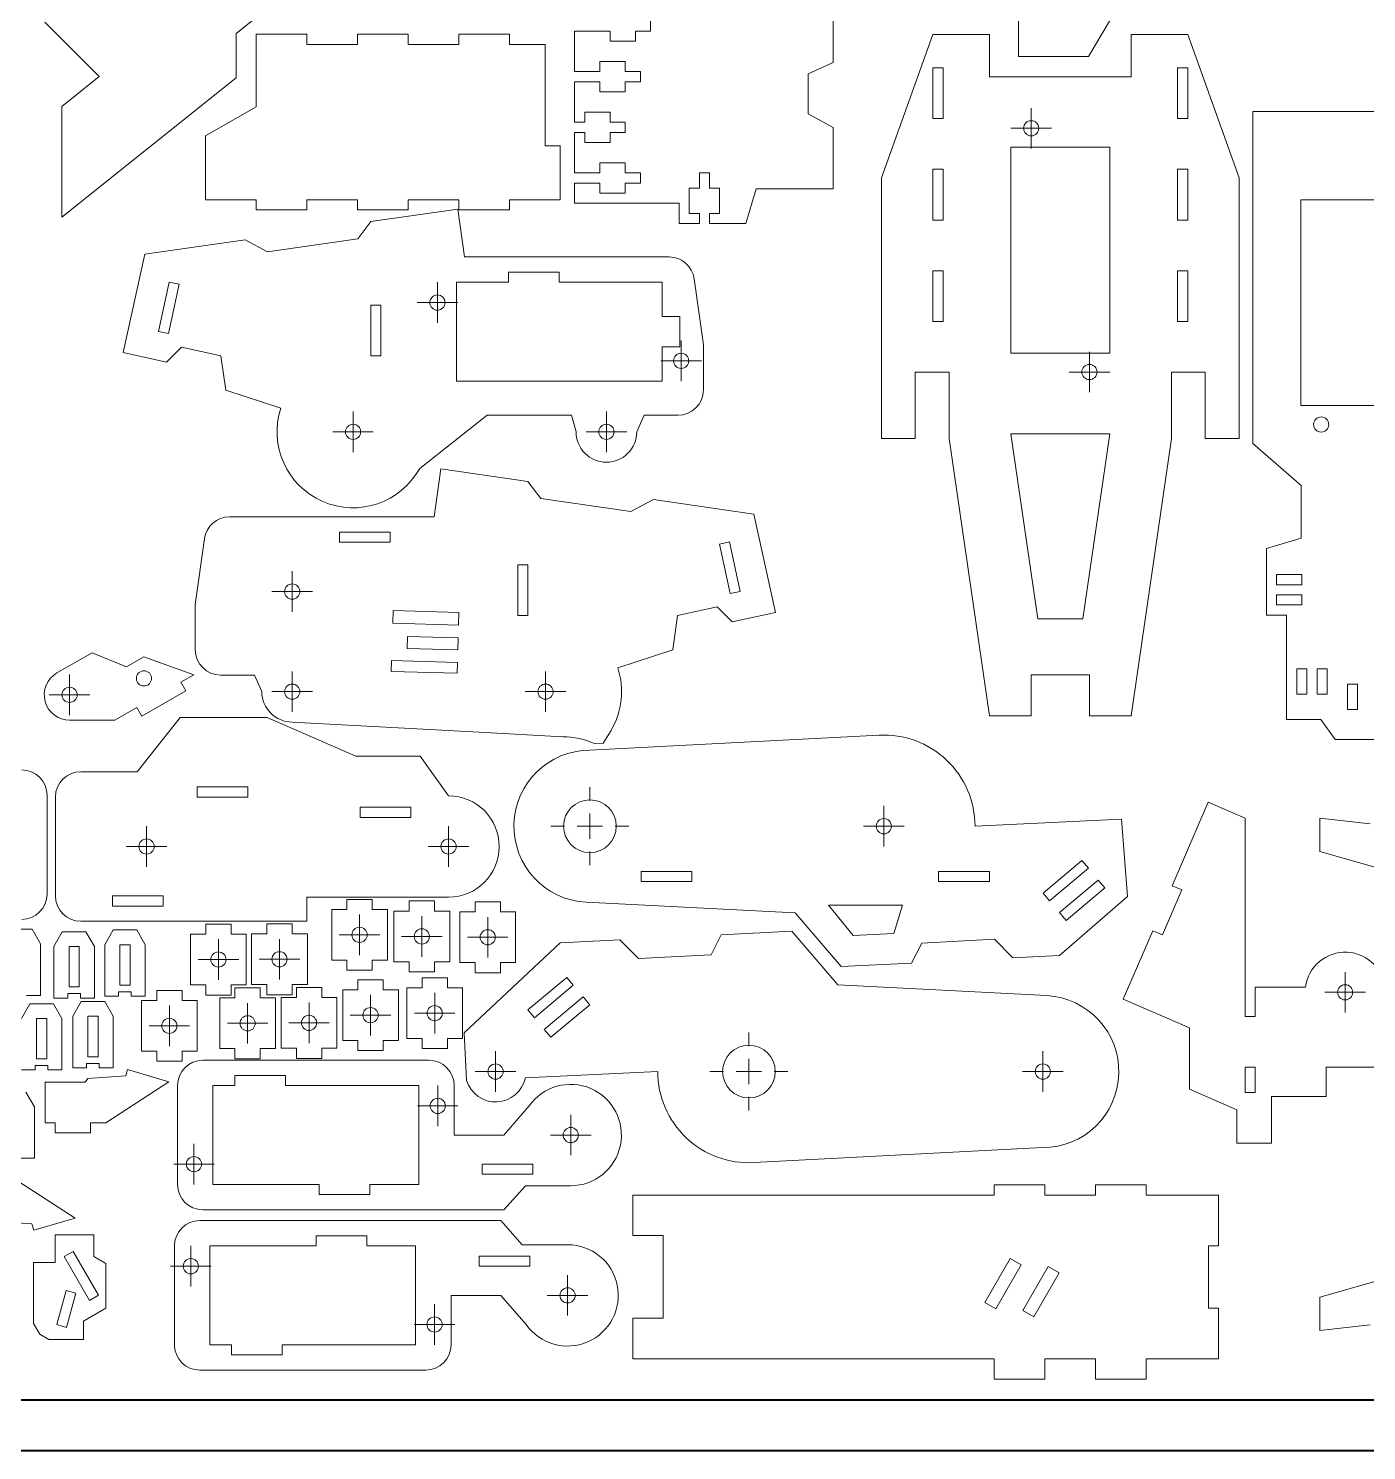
# Model space of a CAD drawing. Header units: millimetres. Extents: x 0 to 1189, y 0 to 841.
# Drawn here: x 505.9 to 770, y 0.2 to 280.9 of the extents above; entities that cross this region are included whole.
import ezdxf

# ---------------------------------------------------------------- set-up
doc = ezdxf.new("R2010")
doc.units = ezdxf.units.MM

# ---------------------------------------------------------------- blocks, each defined once
blk = doc.blocks.new('SW_CENTERMARKSYMBOL_19')
at = {"color": 0, "linetype": 'Continuous', "lineweight": 0}
for p, q in [((0, 2.5), (0, 4)), ((-2.5, 0), (-4, 0)), ((0, 0), (-2.5, 0)), ((0, 0), (0, 2.5)), ((0, 0), (0, -2.5)), ((0, 0), (2.5, 0)), ((2.5, 0), (4, 0)), ((0, -2.5), (0, -4))]:
    blk.add_line(p, q, dxfattribs=at)
blk = doc.blocks.new('SW_CENTERMARKSYMBOL_27')
at = {"color": 0, "linetype": 'Continuous', "lineweight": 0}
for p, q in [((0, 2.5), (0, 4)), ((-2.5, 0), (-4, 0)), ((0, 0), (-2.5, 0)), ((0, 0), (0, 2.5)), ((0, 0), (0, -2.5)), ((0, 0), (2.5, 0)), ((2.5, 0), (4, 0)), ((0, -2.5), (0, -4))]:
    blk.add_line(p, q, dxfattribs=at)
blk = doc.blocks.new('SW_CENTERMARKSYMBOL_28')
at = {"color": 0, "linetype": 'Continuous', "lineweight": 0}
for p, q in [((0, 5), (0, 7.7)), ((-5, 0), (-7.7, 0)), ((0, 0), (-2.5, 0)), ((0, 0), (0, 2.5)), ((0, 0), (0, -2.5)), ((0, 0), (2.5, 0)), ((5, 0), (7.7, 0)), ((0, -5), (0, -7.7))]:
    blk.add_line(p, q, dxfattribs=at)
blk = doc.blocks.new('SW_CENTERMARKSYMBOL_29')
at = {"color": 0, "linetype": 'Continuous', "lineweight": 0}
for p, q in [((0, 2.5), (0, 4)), ((-2.5, 0), (-4, 0)), ((0, 0), (-2.5, 0)), ((0, 0), (0, 2.5)), ((0, 0), (0, -2.5)), ((0, 0), (2.5, 0)), ((2.5, 0), (4, 0)), ((0, -2.5), (0, -4))]:
    blk.add_line(p, q, dxfattribs=at)
blk = doc.blocks.new('SW_CENTERMARKSYMBOL_32')
at = {"color": 0, "linetype": 'Continuous', "lineweight": 0}
for p, q in [((0, 5), (0, 7.7)), ((-5, 0), (-7.7, 0)), ((0, 0), (-2.5, 0)), ((0, 0), (0, 2.5)), ((0, 0), (0, -2.5)), ((0, 0), (2.5, 0)), ((5, 0), (7.7, 0)), ((0, -5), (0, -7.7))]:
    blk.add_line(p, q, dxfattribs=at)
blk = doc.blocks.new('SW_CENTERMARKSYMBOL_33')
at = {"color": 0, "linetype": 'Continuous', "lineweight": 0}
for p, q in [((0, 2.5), (0, 4)), ((-2.5, 0), (-4, 0)), ((0, 0), (-2.5, 0)), ((0, 0), (0, 2.5)), ((0, 0), (0, -2.5)), ((0, 0), (2.5, 0)), ((2.5, 0), (4, 0)), ((0, -2.5), (0, -4))]:
    blk.add_line(p, q, dxfattribs=at)
blk = doc.blocks.new('SW_CENTERMARKSYMBOL_37')
at = {"color": 0, "linetype": 'Continuous', "lineweight": 0}
for p, q in [((0, 2.5), (0, 4)), ((-2.5, 0), (-4, 0)), ((0, 0), (-2.5, 0)), ((0, 0), (0, 2.5)), ((0, 0), (0, -2.5)), ((0, 0), (2.5, 0)), ((2.5, 0), (4, 0)), ((0, -2.5), (0, -4))]:
    blk.add_line(p, q, dxfattribs=at)
blk = doc.blocks.new('SW_CENTERMARKSYMBOL_38')
at = {"color": 0, "linetype": 'Continuous', "lineweight": 0}
for p, q in [((0, 2.5), (0, 4)), ((-2.5, 0), (-4, 0)), ((0, 0), (-2.5, 0)), ((0, 0), (0, 2.5)), ((0, 0), (0, -2.5)), ((0, 0), (2.5, 0)), ((2.5, 0), (4, 0)), ((0, -2.5), (0, -4))]:
    blk.add_line(p, q, dxfattribs=at)
blk = doc.blocks.new('SW_CENTERMARKSYMBOL_39')
at = {"color": 0, "linetype": 'Continuous', "lineweight": 0}
for p, q in [((0, 2.5), (0, 4)), ((-2.5, 0), (-4, 0)), ((0, 0), (-2.5, 0)), ((0, 0), (0, 2.5)), ((0, 0), (0, -2.5)), ((0, 0), (2.5, 0)), ((2.5, 0), (4, 0)), ((0, -2.5), (0, -4))]:
    blk.add_line(p, q, dxfattribs=at)
blk = doc.blocks.new('SW_CENTERMARKSYMBOL_43')
at = {"color": 0, "linetype": 'Continuous', "lineweight": 0}
for p, q in [((0, 2.5), (0, 4)), ((-2.5, 0), (-4, 0)), ((0, 0), (-2.5, 0)), ((0, 0), (0, 2.5)), ((0, 0), (0, -2.5)), ((0, 0), (2.5, 0)), ((2.5, 0), (4, 0)), ((0, -2.5), (0, -4))]:
    blk.add_line(p, q, dxfattribs=at)
blk = doc.blocks.new('SW_CENTERMARKSYMBOL_44')
at = {"color": 0, "linetype": 'Continuous', "lineweight": 0}
for p, q in [((0, 2.5), (0, 4)), ((-2.5, 0), (-4, 0)), ((0, 0), (-2.5, 0)), ((0, 0), (0, 2.5)), ((0, 0), (0, -2.5)), ((0, 0), (2.5, 0)), ((2.5, 0), (4, 0)), ((0, -2.5), (0, -4))]:
    blk.add_line(p, q, dxfattribs=at)
blk = doc.blocks.new('SW_CENTERMARKSYMBOL_45')
at = {"color": 0, "linetype": 'Continuous', "lineweight": 0}
for p, q in [((0, 2.5), (0, 4)), ((-2.5, 0), (-4, 0)), ((0, 0), (-2.5, 0)), ((0, 0), (0, 2.5)), ((0, 0), (0, -2.5)), ((0, 0), (2.5, 0)), ((2.5, 0), (4, 0)), ((0, -2.5), (0, -4))]:
    blk.add_line(p, q, dxfattribs=at)
blk = doc.blocks.new('SW_CENTERMARKSYMBOL_48')
at = {"color": 0, "linetype": 'Continuous', "lineweight": 0}
for p, q in [((0, 2.5), (0, 4)), ((-2.5, 0), (-4, 0)), ((0, 0), (-2.5, 0)), ((0, 0), (0, 2.5)), ((0, 0), (0, -2.5)), ((0, 0), (2.5, 0)), ((2.5, 0), (4, 0)), ((0, -2.5), (0, -4))]:
    blk.add_line(p, q, dxfattribs=at)
blk = doc.blocks.new('SW_CENTERMARKSYMBOL_49')
at = {"color": 0, "linetype": 'Continuous', "lineweight": 0}
for p, q in [((0, 2.5), (0, 4)), ((-2.5, 0), (-4, 0)), ((0, 0), (-2.5, 0)), ((0, 0), (0, 2.5)), ((0, 0), (0, -2.5)), ((0, 0), (2.5, 0)), ((2.5, 0), (4, 0)), ((0, -2.5), (0, -4))]:
    blk.add_line(p, q, dxfattribs=at)
blk = doc.blocks.new('SW_CENTERMARKSYMBOL_54')
at = {"color": 0, "linetype": 'Continuous', "lineweight": 0}
for p, q in [((0, 2.5), (0, 4)), ((-2.5, 0), (-4, 0)), ((0, 0), (-2.5, 0)), ((0, 0), (0, 2.5)), ((0, 0), (0, -2.5)), ((0, 0), (2.5, 0)), ((2.5, 0), (4, 0)), ((0, -2.5), (0, -4))]:
    blk.add_line(p, q, dxfattribs=at)
blk = doc.blocks.new('SW_CENTERMARKSYMBOL_55')
at = {"color": 0, "linetype": 'Continuous', "lineweight": 0}
for p, q in [((0, 2.5), (0, 4)), ((-2.5, 0), (-4, 0)), ((0, 0), (-2.5, 0)), ((0, 0), (0, 2.5)), ((0, 0), (0, -2.5)), ((0, 0), (2.5, 0)), ((2.5, 0), (4, 0)), ((0, -2.5), (0, -4))]:
    blk.add_line(p, q, dxfattribs=at)
blk = doc.blocks.new('SW_CENTERMARKSYMBOL_56')
at = {"color": 0, "linetype": 'Continuous', "lineweight": 0}
for p, q in [((0, 2.5), (0, 4)), ((-2.5, 0), (-4, 0)), ((0, 0), (-2.5, 0)), ((0, 0), (0, 2.5)), ((0, 0), (0, -2.5)), ((0, 0), (2.5, 0)), ((2.5, 0), (4, 0)), ((0, -2.5), (0, -4))]:
    blk.add_line(p, q, dxfattribs=at)
blk = doc.blocks.new('SW_CENTERMARKSYMBOL_57')
at = {"color": 0, "linetype": 'Continuous', "lineweight": 0}
for p, q in [((0, 2.5), (0, 4)), ((-2.5, 0), (-4, 0)), ((0, 0), (-2.5, 0)), ((0, 0), (0, 2.5)), ((0, 0), (0, -2.5)), ((0, 0), (2.5, 0)), ((2.5, 0), (4, 0)), ((0, -2.5), (0, -4))]:
    blk.add_line(p, q, dxfattribs=at)
blk = doc.blocks.new('SW_CENTERMARKSYMBOL_58')
at = {"color": 0, "linetype": 'Continuous', "lineweight": 0}
for p, q in [((0, 2.5), (0, 4)), ((-2.5, 0), (-4, 0)), ((0, 0), (-2.5, 0)), ((0, 0), (0, 2.5)), ((0, 0), (0, -2.5)), ((0, 0), (2.5, 0)), ((2.5, 0), (4, 0)), ((0, -2.5), (0, -4))]:
    blk.add_line(p, q, dxfattribs=at)
blk = doc.blocks.new('SW_CENTERMARKSYMBOL_59')
at = {"color": 0, "linetype": 'Continuous', "lineweight": 0}
for p, q in [((0, 2.5), (0, 4)), ((-2.5, 0), (-4, 0)), ((0, 0), (-2.5, 0)), ((0, 0), (0, 2.5)), ((0, 0), (0, -2.5)), ((0, 0), (2.5, 0)), ((2.5, 0), (4, 0)), ((0, -2.5), (0, -4))]:
    blk.add_line(p, q, dxfattribs=at)
blk = doc.blocks.new('SW_CENTERMARKSYMBOL_60')
at = {"color": 0, "linetype": 'Continuous', "lineweight": 0}
for p, q in [((0, 2.5), (0, 4)), ((-2.5, 0), (-4, 0)), ((0, 0), (-2.5, 0)), ((0, 0), (0, 2.5)), ((0, 0), (0, -2.5)), ((0, 0), (2.5, 0)), ((2.5, 0), (4, 0)), ((0, -2.5), (0, -4))]:
    blk.add_line(p, q, dxfattribs=at)
blk = doc.blocks.new('SW_CENTERMARKSYMBOL_89')
at = {"color": 0, "linetype": 'Continuous', "lineweight": 0}
for p, q in [((0, 2.5), (0, 4)), ((-2.5, 0), (-4, 0)), ((0, 0), (-2.5, 0)), ((0, 0), (0, 2.5)), ((0, 0), (0, -2.5)), ((0, 0), (2.5, 0)), ((2.5, 0), (4, 0)), ((0, -2.5), (0, -4))]:
    blk.add_line(p, q, dxfattribs=at)
blk = doc.blocks.new('SW_CENTERMARKSYMBOL_90')
at = {"color": 0, "linetype": 'Continuous', "lineweight": 0}
for p, q in [((0, 2.5), (0, 4)), ((-2.5, 0), (-4, 0)), ((0, 0), (-2.5, 0)), ((0, 0), (0, 2.5)), ((0, 0), (0, -2.5)), ((0, 0), (2.5, 0)), ((2.5, 0), (4, 0)), ((0, -2.5), (0, -4))]:
    blk.add_line(p, q, dxfattribs=at)
blk = doc.blocks.new('SW_CENTERMARKSYMBOL_137')
at = {"color": 0, "linetype": 'Continuous', "lineweight": 0}
for p, q in [((0, 2.5), (0, 4)), ((-2.5, 0), (-4, 0)), ((0, 0), (-2.5, 0)), ((0, 0), (0, 2.5)), ((0, 0), (0, -2.5)), ((0, 0), (2.5, 0)), ((2.5, 0), (4, 0)), ((0, -2.5), (0, -4))]:
    blk.add_line(p, q, dxfattribs=at)
blk = doc.blocks.new('SW_CENTERMARKSYMBOL_138')
at = {"color": 0, "linetype": 'Continuous', "lineweight": 0}
for p, q in [((0, 2.5), (0, 4)), ((-2.5, 0), (-4, 0)), ((0, 0), (-2.5, 0)), ((0, 0), (0, 2.5)), ((0, 0), (0, -2.5)), ((0, 0), (2.5, 0)), ((2.5, 0), (4, 0)), ((0, -2.5), (0, -4))]:
    blk.add_line(p, q, dxfattribs=at)
blk = doc.blocks.new('SW_CENTERMARKSYMBOL_139')
at = {"color": 0, "linetype": 'Continuous', "lineweight": 0}
for p, q in [((0, 2.5), (0, 4)), ((-2.5, 0), (-4, 0)), ((0, 0), (-2.5, 0)), ((0, 0), (0, 2.5)), ((0, 0), (0, -2.5)), ((0, 0), (2.5, 0)), ((2.5, 0), (4, 0)), ((0, -2.5), (0, -4))]:
    blk.add_line(p, q, dxfattribs=at)
blk = doc.blocks.new('SW_CENTERMARKSYMBOL_140')
at = {"color": 0, "linetype": 'Continuous', "lineweight": 0}
for p, q in [((0, 2.5), (0, 4)), ((-2.5, 0), (-4, 0)), ((0, 0), (-2.5, 0)), ((0, 0), (0, 2.5)), ((0, 0), (0, -2.5)), ((0, 0), (2.5, 0)), ((2.5, 0), (4, 0)), ((0, -2.5), (0, -4))]:
    blk.add_line(p, q, dxfattribs=at)
blk = doc.blocks.new('SW_CENTERMARKSYMBOL_141')
at = {"color": 0, "linetype": 'Continuous', "lineweight": 0}
for p, q in [((0, 2.5), (0, 4)), ((-2.5, 0), (-4, 0)), ((0, 0), (-2.5, 0)), ((0, 0), (0, 2.5)), ((0, 0), (0, -2.5)), ((0, 0), (2.5, 0)), ((2.5, 0), (4, 0)), ((0, -2.5), (0, -4))]:
    blk.add_line(p, q, dxfattribs=at)
blk = doc.blocks.new('SW_CENTERMARKSYMBOL_142')
at = {"color": 0, "linetype": 'Continuous', "lineweight": 0}
for p, q in [((0, 2.5), (0, 4)), ((-2.5, 0), (-4, 0)), ((0, 0), (-2.5, 0)), ((0, 0), (0, 2.5)), ((0, 0), (0, -2.5)), ((0, 0), (2.5, 0)), ((2.5, 0), (4, 0)), ((0, -2.5), (0, -4))]:
    blk.add_line(p, q, dxfattribs=at)
blk = doc.blocks.new('SW_CENTERMARKSYMBOL_143')
at = {"color": 0, "linetype": 'Continuous', "lineweight": 0}
for p, q in [((0, 2.5), (0, 4)), ((-2.5, 0), (-4, 0)), ((0, 0), (-2.5, 0)), ((0, 0), (0, 2.5)), ((0, 0), (0, -2.5)), ((0, 0), (2.5, 0)), ((2.5, 0), (4, 0)), ((0, -2.5), (0, -4))]:
    blk.add_line(p, q, dxfattribs=at)
blk = doc.blocks.new('SW_CENTERMARKSYMBOL_144')
at = {"color": 0, "linetype": 'Continuous', "lineweight": 0}
for p, q in [((0, 2.5), (0, 4)), ((-2.5, 0), (-4, 0)), ((0, 0), (-2.5, 0)), ((0, 0), (0, 2.5)), ((0, 0), (0, -2.5)), ((0, 0), (2.5, 0)), ((2.5, 0), (4, 0)), ((0, -2.5), (0, -4))]:
    blk.add_line(p, q, dxfattribs=at)
blk = doc.blocks.new('SW_CENTERMARKSYMBOL_145')
at = {"color": 0, "linetype": 'Continuous', "lineweight": 0}
for p, q in [((0, 2.5), (0, 4)), ((-2.5, 0), (-4, 0)), ((0, 0), (-2.5, 0)), ((0, 0), (0, 2.5)), ((0, 0), (0, -2.5)), ((0, 0), (2.5, 0)), ((2.5, 0), (4, 0)), ((0, -2.5), (0, -4))]:
    blk.add_line(p, q, dxfattribs=at)
blk = doc.blocks.new('SW_CENTERMARKSYMBOL_146')
at = {"color": 0, "linetype": 'Continuous', "lineweight": 0}
for p, q in [((0, 2.5), (0, 4)), ((-2.5, 0), (-4, 0)), ((0, 0), (-2.5, 0)), ((0, 0), (0, 2.5)), ((0, 0), (0, -2.5)), ((0, 0), (2.5, 0)), ((2.5, 0), (4, 0)), ((0, -2.5), (0, -4))]:
    blk.add_line(p, q, dxfattribs=at)
blk = doc.blocks.new('SW_CENTERMARKSYMBOL_166')
at = {"color": 0, "linetype": 'Continuous', "lineweight": 0}
for p, q in [((0, 2.5), (0, 4)), ((-2.5, 0), (-4, 0)), ((0, 0), (-2.5, 0)), ((0, 0), (0, 2.5)), ((0, 0), (0, -2.5)), ((0, 0), (2.5, 0)), ((2.5, 0), (4, 0)), ((0, -2.5), (0, -4))]:
    blk.add_line(p, q, dxfattribs=at)

msp = doc.modelspace()

# ---------------------------------------------------------------- linework, layer by layer
at = {"color": 7, "linetype": 'Continuous', "lineweight": 15}
for p, q in [((566.7, 295.68), (546.96, 279.89)), ((701.35, 275.34), (701.35, 292.07)), ((725.02, 292.07), (715.17, 275.34)), ((519.93, 271.38), (509.18, 282.13)), ((628.73, 282.37), (628.73, 280.37)), ((664.78, 274.14), (664.78, 282.3)), ((546.96, 279.89), (546.96, 271.15)), ((550.9, 279.72), (550.9, 265.39)), ((560.9, 279.72), (550.9, 279.72)), ((560.9, 277.72), (560.9, 279.72)), ((570.9, 279.72), (570.9, 277.72)), ((580.9, 279.72), (570.9, 279.72)), ((580.9, 277.72), (580.9, 279.72)), ((590.9, 279.72), (590.9, 277.72)), ((600.9, 279.72), (590.9, 279.72)), ((600.9, 277.72), (600.9, 279.72)), ((613.73, 280.37), (613.73, 272.37)), ((620.73, 280.37), (613.73, 280.37)), ((620.73, 278.37), (620.73, 280.37)), ((625.73, 278.37), (620.73, 278.37)), ((625.73, 280.37), (625.73, 278.37)), ((628.73, 280.37), (625.73, 280.37)), ((684.43, 279.68), (674.29, 251.41)), ((695.58, 279.68), (684.43, 279.68)), ((695.58, 271.32), (695.58, 279.68)), ((723.57, 279.68), (723.57, 271.32)), ((734.72, 279.68), (723.57, 279.68)), ((744.86, 251.41), (734.72, 279.68)), ((570.9, 277.72), (560.9, 277.72)), ((590.9, 277.72), (580.9, 277.72)), ((607.9, 277.72), (600.9, 277.72)), ((607.9, 257.72), (607.9, 277.72)), ((715.17, 275.34), (701.35, 275.34)), ((613.73, 272.37), (618.73, 272.37)), ((618.73, 274.37), (623.73, 274.37)), ((618.73, 272.37), (618.73, 274.37)), ((623.73, 274.37), (623.73, 272.37)), ((623.73, 272.37), (626.73, 272.37)), ((626.73, 272.37), (626.73, 270.37)), ((659.83, 271.92), (664.78, 274.14)), ((684.43, 273.07), (684.43, 263.07)), ((686.43, 273.07), (684.43, 273.07)), ((686.43, 263.07), (686.43, 273.07)), ((734.72, 273.07), (732.72, 273.07)), ((732.72, 273.07), (732.72, 263.07)), ((734.72, 263.07), (734.72, 273.07)), ((512.54, 265.48), (519.93, 271.38)), ((546.96, 271.15), (512.54, 243.61)), ((613.73, 270.37), (613.73, 262.37)), ((618.73, 270.37), (613.73, 270.37)), ((618.73, 268.37), (618.73, 270.37)), ((623.73, 270.37), (623.73, 268.37)), ((626.73, 270.37), (623.73, 270.37)), ((659.83, 263.99), (659.83, 271.92)), ((723.57, 271.32), (695.58, 271.32)), ((623.73, 268.37), (618.73, 268.37)), ((512.54, 243.61), (512.54, 265.48)), ((550.9, 265.39), (540.9, 259.65)), ((615.73, 264.37), (620.73, 264.37)), ((615.73, 262.37), (615.73, 264.37)), ((620.73, 264.37), (620.73, 262.37)), ((664.78, 261.34), (659.83, 263.99)), ((747.57, 198.97), (747.57, 264.47)), ((747.57, 264.47), (790.16, 264.47)), ((613.73, 262.37), (615.73, 262.37)), ((620.73, 262.37), (623.73, 262.37)), ((623.73, 262.37), (623.73, 260.37)), ((664.78, 249.25), (664.78, 261.34)), ((684.43, 263.07), (686.43, 263.07)), ((732.72, 263.07), (734.72, 263.07)), ((540.9, 259.65), (540.9, 247.06)), ((613.73, 260.37), (613.73, 252.37)), ((615.73, 260.37), (613.73, 260.37)), ((615.73, 258.37), (615.73, 260.37)), ((620.73, 258.37), (615.73, 258.37)), ((620.73, 260.37), (620.73, 258.37)), ((623.73, 260.37), (620.73, 260.37)), ((610.9, 257.72), (607.9, 257.72)), ((610.9, 247.06), (610.9, 257.72)), ((699.82, 257.42), (699.82, 216.82)), ((719.32, 257.42), (699.82, 257.42)), ((719.32, 216.82), (719.32, 257.42)), ((618.73, 254.37), (623.73, 254.37)), ((618.73, 252.37), (618.73, 254.37)), ((623.73, 254.37), (623.73, 252.37)), ((684.43, 253.07), (684.43, 243.07)), ((686.43, 253.07), (684.43, 253.07)), ((686.43, 243.07), (686.43, 253.07)), ((734.72, 253.07), (732.72, 253.07)), ((732.72, 253.07), (732.72, 243.07)), ((734.72, 243.07), (734.72, 253.07)), ((613.73, 252.37), (618.73, 252.37)), ((613.73, 250.37), (613.73, 246.37)), ((618.73, 250.37), (613.73, 250.37)), ((618.73, 248.37), (618.73, 250.37)), ((623.73, 252.37), (626.73, 252.37)), ((623.73, 250.37), (623.73, 248.37)), ((626.73, 250.37), (623.73, 250.37)), ((626.73, 252.37), (626.73, 250.37)), ((638.34, 252.37), (640.34, 252.37)), ((638.34, 249.37), (638.34, 252.37)), ((640.34, 252.37), (640.34, 249.37)), ((674.29, 251.41), (674.29, 199.98)), ((744.86, 199.98), (744.86, 251.41)), ((540.9, 247.06), (550.9, 247.06)), ((550.9, 247.06), (550.9, 245.06)), ((560.9, 247.06), (570.9, 247.06)), ((560.9, 245.06), (560.9, 247.06)), ((570.9, 247.06), (570.9, 245.06)), ((580.9, 247.06), (590.9, 247.06)), ((580.9, 245.06), (580.9, 247.06)), ((590.9, 247.06), (590.9, 245.06)), ((600.9, 247.06), (610.9, 247.06)), ((600.9, 245.06), (600.9, 247.06)), ((623.73, 248.37), (618.73, 248.37)), ((636.34, 249.37), (638.34, 249.37)), ((636.34, 244.37), (636.34, 249.37)), ((640.34, 249.37), (642.34, 249.37)), ((642.34, 249.37), (642.34, 244.37)), ((647.49, 242.37), (649.54, 249.25)), ((649.54, 249.25), (664.78, 249.25)), ((757.05, 247.06), (776.55, 247.06)), ((757.05, 206.46), (757.05, 247.06)), ((550.9, 245.06), (560.9, 245.06)), ((570.9, 245.06), (580.9, 245.06)), ((573.5, 242.75), (590.66, 245.23)), ((590.66, 245.23), (592.02, 235.77)), ((590.9, 245.06), (600.9, 245.06)), ((613.73, 246.37), (634.34, 246.37)), ((634.34, 246.37), (634.34, 242.37)), ((638.34, 244.37), (636.34, 244.37)), ((638.34, 242.37), (638.34, 244.37)), ((640.34, 244.37), (640.34, 242.37)), ((642.34, 244.37), (640.34, 244.37)), ((570.93, 239.37), (573.5, 242.75)), ((634.34, 242.37), (638.34, 242.37)), ((640.34, 242.37), (647.49, 242.37)), ((684.43, 243.07), (686.43, 243.07)), ((732.72, 243.07), (734.72, 243.07)), ((528.89, 236.32), (548.69, 239.17)), ((548.69, 239.17), (553.15, 236.8)), ((553.15, 236.8), (570.93, 239.37)), ((524.66, 216.89), (528.89, 236.32)), ((592.02, 235.77), (632.36, 235.77)), ((684.43, 233.07), (684.43, 223.07)), ((686.43, 233.07), (684.43, 233.07)), ((686.43, 223.07), (686.43, 233.07)), ((734.72, 233.07), (732.72, 233.07)), ((732.72, 233.07), (732.72, 223.07)), ((734.72, 223.07), (734.72, 233.07)), ((531.61, 221.06), (533.74, 230.83)), ((535.69, 230.41), (533.57, 220.64)), ((533.74, 230.83), (535.69, 230.41)), ((590.4, 230.77), (600.7, 230.77)), ((590.4, 211.27), (590.4, 230.77)), ((600.7, 232.77), (610.7, 232.77)), ((600.7, 230.77), (600.7, 232.77)), ((610.7, 232.77), (610.7, 230.77)), ((610.7, 230.77), (631, 230.77)), ((631, 230.77), (631, 224.02)), ((637.31, 231.47), (639.14, 218.46)), ((573.5, 226.27), (575.5, 226.27)), ((573.5, 216.27), (573.5, 226.27)), ((575.5, 226.27), (575.5, 216.27)), ((631, 224.02), (634.5, 224.02)), ((634.5, 224.02), (634.5, 218.02)), ((684.43, 223.07), (686.43, 223.07)), ((732.72, 223.07), (734.72, 223.07)), ((533.57, 220.64), (531.61, 221.06)), ((533.17, 215.03), (524.66, 216.89)), ((536.13, 217.98), (533.17, 215.03)), ((543.94, 216.28), (536.13, 217.98)), ((544.91, 209.51), (543.94, 216.28)), ((575.5, 216.27), (573.5, 216.27)), ((631, 218.02), (631, 211.27)), ((634.5, 218.02), (631, 218.02)), ((639.14, 218.46), (639.14, 209.54)), ((699.82, 216.82), (719.32, 216.82)), ((631, 211.27), (590.4, 211.27)), ((680.96, 213.07), (687.62, 213.07)), ((680.96, 199.98), (680.96, 213.07)), ((687.62, 213.07), (687.62, 199.98)), ((731.53, 213.07), (738.19, 213.07)), ((731.53, 199.98), (731.53, 213.07)), ((738.19, 213.07), (738.19, 199.98)), ((555.75, 205.95), (544.91, 209.51)), ((776.55, 206.46), (757.05, 206.46)), ((596.46, 204.54), (583.15, 194.06)), ((613.14, 204.54), (596.46, 204.54)), ((614, 201.27), (613.14, 204.54)), ((627.43, 204.54), (626, 201.27)), ((634.14, 204.54), (627.43, 204.54)), ((674.29, 199.98), (680.96, 199.98)), ((687.62, 199.98), (695.58, 145.24)), ((719.32, 200.87), (699.82, 200.87)), ((699.82, 200.87), (705.13, 164.34)), ((714.02, 164.34), (719.32, 200.87)), ((723.57, 145.24), (731.53, 199.98)), ((738.19, 199.98), (744.86, 199.98)), ((757.11, 190.67), (747.57, 198.97)), ((587.34, 193.94), (585.98, 184.49)), ((604.5, 191.47), (587.34, 193.94)), ((607.07, 188.08), (604.5, 191.47)), ((624.84, 185.52), (607.07, 188.08)), ((757.11, 180.28), (757.11, 190.67)), ((629.31, 187.89), (624.84, 185.52)), ((649.11, 185.03), (629.31, 187.89)), ((585.98, 184.49), (545.64, 184.49)), ((653.34, 165.6), (649.11, 185.03)), ((540.69, 180.18), (538.86, 167.18)), ((577.3, 181.49), (567.3, 181.49)), ((567.3, 181.49), (567.3, 179.49)), ((577.3, 179.49), (577.3, 181.49)), ((750.24, 178.23), (757.11, 180.28)), ((567.3, 179.49), (577.3, 179.49)), ((644.26, 179.55), (642.3, 179.12)), ((642.3, 179.12), (644.43, 169.35)), ((646.39, 169.78), (644.26, 179.55)), ((750.24, 165.09), (750.24, 178.23)), ((604.5, 174.99), (602.5, 174.99)), ((602.5, 174.99), (602.5, 164.99)), ((604.5, 164.99), (604.5, 174.99)), ((752.24, 173.09), (757.24, 173.09)), ((752.24, 171.09), (752.24, 173.09)), ((757.24, 173.09), (757.24, 171.09)), ((644.43, 169.35), (646.39, 169.78)), ((757.24, 171.09), (752.24, 171.09)), ((752.24, 169.09), (757.24, 169.09)), ((752.24, 167.09), (752.24, 169.09)), ((757.24, 169.09), (757.24, 167.09)), ((538.86, 167.18), (538.86, 158.26)), ((577.9, 165.99), (577.82, 163.49)), ((590.89, 165.6), (577.9, 165.99)), ((590.82, 163.1), (590.89, 165.6)), ((634.06, 165), (641.87, 166.7)), ((641.87, 166.7), (644.82, 163.74)), ((644.82, 163.74), (653.34, 165.6)), ((757.24, 167.09), (752.24, 167.09)), ((577.82, 163.49), (590.82, 163.1)), ((602.5, 164.99), (604.5, 164.99)), ((633.09, 158.23), (634.06, 165)), ((705.13, 164.34), (714.02, 164.34)), ((754.24, 165.09), (750.24, 165.09)), ((754.24, 144.47), (754.24, 165.09)), ((580.75, 160.9), (580.68, 158.52)), ((590.74, 160.6), (580.75, 160.9)), ((590.67, 158.23), (590.74, 160.6)), ((511.56, 153.68), (518.49, 157.68)), ((518.49, 157.68), (525.31, 154.91)), ((580.68, 158.52), (590.67, 158.23)), ((622.25, 154.67), (633.09, 158.23)), ((525.31, 154.91), (528.74, 156.89)), ((528.74, 156.89), (538.56, 153.32)), ((577.61, 156.11), (577.54, 153.99)), ((590.6, 155.73), (577.61, 156.11)), ((590.54, 153.61), (590.6, 155.73)), ((756.24, 149.47), (756.24, 154.47)), ((756.24, 154.47), (758.24, 154.47)), ((758.24, 154.47), (758.24, 149.47)), ((760.24, 154.47), (762.24, 154.47)), ((760.24, 149.47), (760.24, 154.47)), ((762.24, 154.47), (762.24, 149.47)), ((538.56, 153.32), (536.01, 151.85)), ((536.01, 151.85), (537.01, 150.12)), ((543.86, 153.26), (550.57, 153.26)), ((550.57, 153.26), (552, 149.99)), ((577.54, 153.99), (590.54, 153.61)), ((703.82, 153.3), (715.32, 153.3)), ((703.82, 145.24), (703.82, 153.3)), ((715.32, 153.3), (715.32, 145.24)), ((537.01, 150.12), (528.35, 145.12)), ((758.24, 149.47), (756.24, 149.47)), ((762.24, 149.47), (760.24, 149.47)), ((766.24, 146.47), (766.24, 151.47)), ((766.24, 151.47), (768.24, 151.47)), ((768.24, 151.47), (768.24, 146.47)), ((527.35, 146.85), (523.02, 144.35)), ((528.35, 145.12), (527.35, 146.85)), ((768.24, 146.47), (766.24, 146.47)), ((523.02, 144.35), (514.06, 144.35)), ((527.4, 134.18), (535.86, 144.88)), ((535.86, 144.88), (553.06, 144.88)), ((553.06, 144.88), (570.53, 137.24)), ((558, 143.99), (594.86, 141.96)), ((695.58, 145.24), (703.82, 145.24)), ((715.32, 145.24), (723.57, 145.24)), ((761, 144.47), (754.24, 144.47)), ((763.79, 140.57), (761, 144.47)), ((594.86, 141.96), (611.4, 141.1)), ((616.75, 138.43), (673.81, 141.4)), ((619.39, 139.79), (620.91, 142.35)), ((774.64, 140.57), (763.79, 140.57)), ((617.65, 139.73), (619.39, 139.79)), ((570.53, 137.24), (583.23, 137.24)), ((583.23, 137.24), (588.85, 129.43)), ((516.25, 134.18), (527.4, 134.18)), ((509.61, 110.05), (509.61, 129.55)), ((511.25, 109.68), (511.25, 129.18)), ((539.22, 131.18), (549.22, 131.18)), ((539.22, 129.18), (539.22, 131.18)), ((549.22, 129.18), (539.22, 129.18)), ((549.22, 131.18), (549.22, 129.18)), ((571.4, 127.18), (581.4, 127.18)), ((571.4, 125.18), (571.4, 127.18)), ((581.4, 127.18), (581.4, 125.18)), ((731.66, 111.67), (738.78, 128.16)), ((738.78, 128.16), (746.04, 125.02)), ((581.4, 125.18), (571.4, 125.18)), ((692.75, 123.43), (721.68, 124.79)), ((721.68, 124.79), (722.81, 109.59)), ((746.04, 125.02), (746.04, 85.9)), ((760.78, 125.05), (760.78, 118.42)), ((770.72, 123.9), (760.78, 125.05)), ((760.78, 118.42), (829.67, 98.95)), ((706.18, 110.24), (713.84, 116.67)), ((715.12, 115.14), (707.46, 108.71)), ((713.84, 116.67), (715.12, 115.14)), ((626.88, 114.49), (636.88, 114.49)), ((626.88, 112.49), (626.88, 114.49)), ((636.88, 112.49), (626.88, 112.49)), ((636.88, 114.49), (636.88, 112.49)), ((685.57, 114.49), (695.57, 114.49)), ((685.57, 112.49), (685.57, 114.49)), ((695.57, 112.49), (685.57, 112.49)), ((695.57, 114.49), (695.57, 112.49)), ((709.42, 106.38), (717.08, 112.8)), ((717.08, 112.8), (718.37, 111.27)), ((522.53, 107.68), (522.53, 109.68)), ((522.53, 109.68), (532.53, 109.68)), ((532.53, 109.68), (532.53, 107.68)), ((707.46, 108.71), (706.18, 110.24)), ((722.81, 109.59), (709.42, 97.91)), ((718.37, 111.27), (710.71, 104.84)), ((729.72, 101.98), (733.54, 110.86)), ((733.54, 110.86), (731.66, 111.67)), ((532.53, 107.68), (522.53, 107.68)), ((588.85, 109.43), (560.85, 109.43)), ((560.85, 109.43), (560.85, 104.68)), ((565.79, 107), (565.79, 97)), ((568.79, 107), (565.79, 107)), ((568.79, 109), (568.79, 107)), ((573.79, 109), (568.79, 109)), ((573.79, 107), (573.79, 109)), ((576.79, 107), (573.79, 107)), ((576.79, 97), (576.79, 107)), ((578.07, 106.68), (578.07, 96.68)), ((581.07, 106.68), (578.07, 106.68)), ((581.07, 108.68), (581.07, 106.68)), ((586.07, 108.68), (581.07, 108.68)), ((586.07, 106.68), (586.07, 108.68)), ((589.07, 106.68), (586.07, 106.68)), ((589.07, 96.68), (589.07, 106.68)), ((594.08, 108.51), (594.08, 106.51)), ((599.08, 108.51), (594.08, 108.51)), ((599.08, 106.51), (599.08, 108.51)), ((657.22, 106.31), (615.98, 108.45)), ((668.67, 101.87), (663.83, 107.84)), ((663.83, 107.84), (678.45, 107.84)), ((678.45, 107.84), (676.74, 102.29)), ((560.85, 104.68), (516.25, 104.68)), ((540.93, 104.12), (540.93, 102.12)), ((545.93, 104.12), (540.93, 104.12)), ((545.93, 102.12), (545.93, 104.12)), ((552.98, 104.17), (552.98, 102.17)), ((557.98, 104.17), (552.98, 104.17)), ((557.98, 102.17), (557.98, 104.17)), ((591.08, 106.51), (591.08, 96.51)), ((594.08, 106.51), (591.08, 106.51)), ((602.08, 106.51), (599.08, 106.51)), ((602.08, 96.51), (602.08, 106.51)), ((666.3, 95.72), (657.22, 106.31)), ((710.71, 104.84), (709.42, 106.38)), ((506.67, 103.12), (502.01, 103.12)), ((508.34, 100.22), (506.67, 103.12)), ((512.62, 102.61), (510.95, 99.71)), ((517.28, 102.61), (512.62, 102.61)), ((518.95, 99.71), (517.28, 102.61)), ((522.65, 102.95), (520.99, 100.05)), ((527.32, 102.95), (522.65, 102.95)), ((528.99, 100.05), (527.32, 102.95)), ((537.93, 102.12), (537.93, 92.12)), ((540.93, 102.12), (537.93, 102.12)), ((548.93, 102.12), (545.93, 102.12)), ((548.93, 92.12), (548.93, 102.12)), ((549.98, 102.17), (549.98, 92.17)), ((552.98, 102.17), (549.98, 102.17)), ((560.98, 102.17), (557.98, 102.17)), ((560.98, 92.17), (560.98, 102.17)), ((640.65, 98.06), (642.65, 102.02)), ((642.65, 102.02), (656.58, 102.72)), ((656.58, 102.72), (665.66, 92.13)), ((676.74, 102.29), (668.67, 101.87)), ((696.56, 101.11), (682.22, 100.38)), ((700.22, 97.44), (696.56, 101.11)), ((722, 89.29), (727.83, 102.8)), ((727.83, 102.8), (729.72, 101.98)), ((508.34, 90.04), (508.34, 100.22)), ((510.95, 99.71), (510.95, 89.52)), ((515.95, 99.71), (513.95, 99.71)), ((513.95, 99.71), (513.95, 91.71)), ((515.95, 91.71), (515.95, 99.71)), ((518.95, 89.52), (518.95, 99.71)), ((520.99, 100.05), (520.99, 89.86)), ((525.99, 100.05), (523.99, 100.05)), ((523.99, 100.05), (523.99, 92.05)), ((525.99, 92.05), (525.99, 100.05)), ((528.99, 89.86), (528.99, 100.05)), ((591.92, 82.68), (610.89, 100.4)), ((610.89, 100.4), (622.66, 101)), ((622.66, 101), (626.32, 97.33)), ((682.22, 100.38), (680.23, 96.43)), ((565.79, 97), (568.79, 97)), ((568.79, 97), (568.79, 95)), ((573.79, 97), (576.79, 97)), ((573.79, 95), (573.79, 97)), ((578.07, 96.68), (581.07, 96.68)), ((581.07, 96.68), (581.07, 94.68)), ((586.07, 96.68), (589.07, 96.68)), ((586.07, 94.68), (586.07, 96.68)), ((591.08, 96.51), (594.08, 96.51)), ((594.08, 96.51), (594.08, 94.51)), ((599.08, 96.51), (602.08, 96.51)), ((599.08, 94.51), (599.08, 96.51)), ((626.32, 97.33), (640.65, 98.06)), ((680.23, 96.43), (666.3, 95.72)), ((709.42, 97.91), (700.22, 97.44)), ((568.79, 95), (573.79, 95)), ((570.96, 93.14), (570.96, 91.14)), ((575.96, 93.14), (570.96, 93.14)), ((575.96, 91.14), (575.96, 93.14)), ((581.07, 94.68), (586.07, 94.68)), ((583.61, 93.53), (583.61, 91.53)), ((588.61, 93.53), (583.61, 93.53)), ((588.61, 91.53), (588.61, 93.53)), ((594.08, 94.51), (599.08, 94.51)), ((604.51, 87.17), (612.17, 93.6)), ((612.17, 93.6), (613.46, 92.07)), ((505.59, 90.04), (508.34, 90.04)), ((513.7, 90.41), (516.2, 90.41)), ((513.7, 89.52), (513.7, 90.41)), ((513.95, 91.71), (515.95, 91.71)), ((516.2, 90.41), (516.2, 89.52)), ((520.99, 89.86), (523.74, 89.86)), ((523.74, 90.74), (526.24, 90.74)), ((523.74, 89.86), (523.74, 90.74)), ((523.99, 92.05), (525.99, 92.05)), ((526.24, 90.74), (526.24, 89.86)), ((526.24, 89.86), (528.99, 89.86)), ((531.25, 91.04), (531.25, 89.04)), ((536.25, 91.04), (531.25, 91.04)), ((536.25, 89.04), (536.25, 91.04)), ((537.93, 92.12), (540.93, 92.12)), ((540.93, 92.12), (540.93, 90.12)), ((540.93, 90.12), (545.93, 90.12)), ((545.93, 92.12), (548.93, 92.12)), ((545.93, 90.12), (545.93, 92.12)), ((546.7, 91.53), (546.7, 89.53)), ((551.7, 91.53), (546.7, 91.53)), ((549.98, 92.17), (552.98, 92.17)), ((551.7, 89.53), (551.7, 91.53)), ((552.98, 92.17), (552.98, 90.17)), ((552.98, 90.17), (557.98, 90.17)), ((557.98, 92.17), (560.98, 92.17)), ((557.98, 90.17), (557.98, 92.17)), ((558.81, 91.61), (558.81, 89.61)), ((563.81, 91.61), (558.81, 91.61)), ((563.81, 89.61), (563.81, 91.61)), ((567.96, 91.14), (567.96, 81.14)), ((570.96, 91.14), (567.96, 91.14)), ((578.96, 91.14), (575.96, 91.14)), ((578.96, 81.14), (578.96, 91.14)), ((580.61, 91.53), (580.61, 81.53)), ((583.61, 91.53), (580.61, 91.53)), ((591.61, 91.53), (588.61, 91.53)), ((591.61, 81.53), (591.61, 91.53)), ((613.46, 92.07), (605.8, 85.64)), ((665.66, 92.13), (706.9, 89.99)), ((748.04, 85.9), (748.04, 91.65)), ((748.04, 91.65), (757.93, 91.65)), ((506.22, 88.41), (504.55, 85.51)), ((510.88, 88.41), (506.22, 88.41)), ((512.55, 85.51), (510.88, 88.41)), ((510.95, 89.52), (513.7, 89.52)), ((516.34, 88.82), (514.67, 85.92)), ((516.2, 89.52), (518.95, 89.52)), ((521.01, 88.82), (516.34, 88.82)), ((522.67, 85.92), (521.01, 88.82)), ((528.25, 89.04), (528.25, 79.04)), ((531.25, 89.04), (528.25, 89.04)), ((539.25, 89.04), (536.25, 89.04)), ((539.25, 79.04), (539.25, 89.04)), ((543.7, 89.53), (543.7, 79.53)), ((546.7, 89.53), (543.7, 89.53)), ((554.7, 89.53), (551.7, 89.53)), ((554.7, 79.53), (554.7, 89.53)), ((555.81, 89.61), (555.81, 79.61)), ((558.81, 89.61), (555.81, 89.61)), ((566.81, 89.61), (563.81, 89.61)), ((566.81, 79.61), (566.81, 89.61)), ((605.8, 85.64), (604.51, 87.17)), ((607.75, 83.3), (615.42, 89.73)), ((616.7, 88.2), (609.04, 81.77)), ((615.42, 89.73), (616.7, 88.2)), ((735.06, 83.65), (722, 89.29)), ((509.55, 85.51), (507.55, 85.51)), ((507.55, 85.51), (507.55, 77.51)), ((509.55, 77.51), (509.55, 85.51)), ((512.55, 75.32), (512.55, 85.51)), ((514.67, 85.92), (514.67, 75.73)), ((519.67, 85.92), (517.67, 85.92)), ((517.67, 85.92), (517.67, 77.92)), ((519.67, 77.92), (519.67, 85.92)), ((522.67, 75.73), (522.67, 85.92)), ((746.04, 85.9), (748.04, 85.9)), ((580.61, 81.53), (583.61, 81.53)), ((583.61, 81.53), (583.61, 79.53)), ((588.61, 81.53), (591.61, 81.53)), ((588.61, 79.53), (588.61, 81.53)), ((592.4, 73.23), (591.92, 82.68)), ((609.04, 81.77), (607.75, 83.3)), ((735.06, 71.51), (735.06, 83.65)), ((528.25, 79.04), (531.25, 79.04)), ((531.25, 79.04), (531.25, 77.04)), ((536.25, 79.04), (539.25, 79.04)), ((536.25, 77.04), (536.25, 79.04)), ((543.7, 79.53), (546.7, 79.53)), ((546.7, 79.53), (546.7, 77.53)), ((551.7, 79.53), (554.7, 79.53)), ((551.7, 77.53), (551.7, 79.53)), ((555.81, 79.61), (558.81, 79.61)), ((558.81, 79.61), (558.81, 77.61)), ((563.81, 79.61), (566.81, 79.61)), ((563.81, 77.61), (563.81, 79.61)), ((567.96, 81.14), (570.96, 81.14)), ((570.96, 81.14), (570.96, 79.14)), ((570.96, 79.14), (575.96, 79.14)), ((575.96, 81.14), (578.96, 81.14)), ((575.96, 79.14), (575.96, 81.14)), ((583.61, 79.53), (588.61, 79.53)), ((507.3, 76.21), (509.8, 76.21)), ((507.3, 75.32), (507.3, 76.21)), ((507.55, 77.51), (509.55, 77.51)), ((509.8, 76.21), (509.8, 75.32)), ((517.42, 76.61), (519.92, 76.61)), ((517.42, 75.73), (517.42, 76.61)), ((517.67, 77.92), (519.67, 77.92)), ((519.92, 76.61), (519.92, 75.73)), ((531.25, 77.04), (536.25, 77.04)), ((584.96, 77.23), (540.36, 77.23)), ((546.7, 77.53), (551.7, 77.53)), ((558.81, 77.61), (563.81, 77.61)), ((746.04, 70.9), (746.04, 75.9)), ((746.04, 75.9), (748.04, 75.9)), ((748.04, 75.9), (748.04, 70.9)), ((775.09, 75.9), (762.04, 75.9)), ((762.04, 75.9), (762.04, 70.06)), ((504.55, 75.32), (507.3, 75.32)), ((509.8, 75.32), (512.55, 75.32)), ((514.67, 75.73), (517.42, 75.73)), ((517.14, 72.9), (517.69, 73.63)), ((517.69, 73.63), (525.15, 74.16)), ((519.92, 75.73), (522.67, 75.73)), ((533.67, 73), (521.21, 64.9)), ((525.15, 74.16), (525.52, 75.41)), ((525.52, 75.41), (533.67, 73)), ((556.64, 74.23), (546.64, 74.23)), ((546.64, 74.23), (546.64, 72.23)), ((556.64, 72.23), (556.64, 74.23)), ((630.13, 75.01), (604, 73.78)), ((507.12, 68.07), (505.45, 70.97)), ((509.21, 72.9), (517.14, 72.9)), ((509.21, 64.9), (509.21, 72.9)), ((535.36, 72.23), (535.36, 52.73)), ((546.64, 72.23), (542.36, 72.23)), ((542.36, 72.23), (542.36, 52.73)), ((582.96, 72.23), (556.64, 72.23)), ((582.96, 52.73), (582.96, 72.23)), ((589.96, 62.48), (589.96, 72.23)), ((744.43, 67.46), (735.06, 71.51)), ((748.04, 70.9), (746.04, 70.9)), ((507.12, 57.89), (507.12, 68.07)), ((604.78, 68.23), (599.79, 62.48)), ((744.43, 60.9), (744.43, 67.46)), ((762.04, 70.06), (751.24, 70.06)), ((751.24, 70.06), (751.24, 60.9)), ((511.21, 64.9), (509.21, 64.9)), ((511.21, 62.9), (511.21, 64.9)), ((518.21, 64.9), (518.21, 62.9)), ((521.21, 64.9), (518.21, 64.9)), ((518.21, 62.9), (511.21, 62.9)), ((599.79, 62.48), (589.96, 62.48)), ((706.13, 60.01), (649.07, 57.04)), ((751.24, 60.9), (744.43, 60.9)), ((504.37, 57.89), (507.12, 57.89)), ((605.51, 56.73), (595.51, 56.73)), ((595.51, 56.73), (595.51, 54.73)), ((605.51, 54.73), (605.51, 56.73)), ((515.14, 46.1), (502.69, 54.2)), ((595.51, 54.73), (605.51, 54.73)), ((542.36, 52.73), (563.33, 52.73)), ((563.33, 52.73), (563.33, 50.73)), ((563.33, 50.73), (573.33, 50.73)), ((573.33, 50.73), (573.33, 52.73)), ((573.33, 52.73), (582.96, 52.73)), ((599.79, 47.73), (604.03, 52.48)), ((604.03, 52.48), (612.96, 52.48)), ((625.2, 50.65), (625.2, 42.65)), ((696.5, 50.65), (625.2, 50.65)), ((696.5, 52.65), (696.5, 50.65)), ((706.5, 52.65), (696.5, 52.65)), ((706.5, 50.65), (706.5, 52.65)), ((716.5, 50.65), (706.5, 50.65)), ((716.5, 52.65), (716.5, 50.65)), ((726.5, 52.65), (716.5, 52.65)), ((726.5, 50.65), (726.5, 52.65)), ((740.8, 50.65), (726.5, 50.65)), ((740.8, 40.65), (740.8, 50.65)), ((540.36, 47.73), (599.79, 47.73)), ((829.67, 49.98), (760.78, 30.51)), ((499.16, 45.47), (506.62, 44.95)), ((506.62, 44.95), (506.99, 43.7)), ((506.99, 43.7), (515.14, 46.1)), ((539.74, 45.59), (599.16, 45.59)), ((599.16, 45.59), (603.4, 40.84)), ((511.23, 37.34), (511.23, 42.82)), ((511.23, 42.82), (518.83, 42.82)), ((518.83, 42.82), (518.83, 38.51)), ((562.7, 42.59), (572.7, 42.59)), ((562.7, 40.59), (562.7, 42.59)), ((572.7, 42.59), (572.7, 40.59)), ((625.2, 42.65), (631.2, 42.65)), ((631.2, 42.65), (631.2, 26.31)), ((513.02, 38.51), (514.76, 39.51)), ((514.76, 39.51), (519.76, 30.85)), ((534.74, 21.09), (534.74, 40.59)), ((541.74, 40.59), (562.7, 40.59)), ((541.74, 21.09), (541.74, 40.59)), ((572.7, 40.59), (582.34, 40.59)), ((582.34, 40.59), (582.34, 21.09)), ((603.4, 40.84), (612.34, 40.84)), ((738.8, 40.65), (740.8, 40.65)), ((738.8, 28.31), (738.8, 40.65)), ((506.94, 25.31), (506.94, 37.34)), ((506.94, 37.34), (511.23, 37.34)), ((518.02, 29.85), (513.02, 38.51)), ((518.83, 38.51), (521.23, 37.1)), ((521.23, 37.1), (521.23, 28.29)), ((594.88, 38.59), (604.88, 38.59)), ((594.88, 36.59), (594.88, 38.59)), ((604.88, 36.59), (594.88, 36.59)), ((604.88, 38.59), (604.88, 36.59)), ((699.71, 38.11), (694.71, 29.45)), ((696.87, 28.2), (701.87, 36.86)), ((701.87, 36.86), (699.71, 38.11)), ((707.15, 36.54), (702.15, 27.88)), ((709.32, 35.29), (707.15, 36.54)), ((704.32, 26.63), (709.32, 35.29)), ((511.52, 25.06), (513.38, 31.81)), ((513.38, 31.81), (515.31, 31.28)), ((515.31, 31.28), (513.45, 24.53)), ((521.23, 28.29), (516.82, 25.75)), ((519.76, 30.85), (518.02, 29.85)), ((599.16, 30.84), (589.34, 30.84)), ((589.34, 30.84), (589.34, 21.09)), ((604.15, 25.09), (599.16, 30.84)), ((694.71, 29.45), (696.87, 28.2)), ((740.8, 28.31), (738.8, 28.31)), ((740.8, 18.31), (740.8, 28.31)), ((760.78, 30.51), (760.78, 23.88)), ((508.22, 23.16), (506.94, 25.31)), ((516.82, 25.75), (516.82, 22.14)), ((625.2, 26.31), (625.2, 18.31)), ((631.2, 26.31), (625.2, 26.31)), ((702.15, 27.88), (704.32, 26.63)), ((509.94, 22.14), (508.22, 23.16)), ((513.45, 24.53), (511.52, 25.06)), ((760.78, 23.88), (770.72, 25.03)), ((516.82, 22.14), (509.94, 22.14)), ((546.01, 21.09), (541.74, 21.09)), ((546.01, 19.09), (546.01, 21.09)), ((582.34, 21.09), (556.01, 21.09)), ((556.01, 21.09), (556.01, 19.09)), ((556.01, 19.09), (546.01, 19.09)), ((625.2, 18.31), (696.5, 18.31)), ((696.5, 18.31), (696.5, 14.31)), ((706.5, 18.31), (716.5, 18.31)), ((706.5, 14.31), (706.5, 18.31)), ((716.5, 18.31), (716.5, 14.31)), ((726.5, 18.31), (740.8, 18.31)), ((726.5, 14.31), (726.5, 18.31)), ((584.34, 16.09), (539.74, 16.09)), ((696.5, 14.31), (706.5, 14.31)), ((716.5, 14.31), (726.5, 14.31))]:
    msp.add_line(p, q, dxfattribs=at)
at = {"color": 7, "linetype": 'Continuous', "lineweight": 40}
for p, q in [((25.08, 10.21), (1179.08, 10.21)), ((0.08, 0.21), (1189.08, 0.21))]:
    msp.add_line(p, q, dxfattribs=at)
at = {"color": 7, "linetype": 'Continuous', "lineweight": 15}
for centre, radius in [((703.82, 261.17), 1.5), ((586.65, 226.77), 1.5), ((634.75, 215.27), 1.5), ((715.32, 213.07), 1.5), ((570, 201.27), 1.5), ((620, 201.27), 1.5), ((761.05, 202.71), 1.5), ((558, 169.74), 1.5), ((528.74, 152.61), 1.5), ((514.06, 149.35), 1.5), ((558, 149.99), 1.5), ((608, 149.99), 1.5), ((616.75, 123.43), 5.2), ((674.75, 123.43), 1.5), ((529.25, 119.43), 1.5), ((588.85, 119.43), 1.5), ((571.29, 102), 1.5), ((583.57, 101.68), 1.5), ((596.58, 101.51), 1.5), ((543.43, 97.12), 1.5), ((555.48, 97.17), 1.5), ((765.79, 90.65), 1.5), ((573.46, 86.14), 1.5), ((586.11, 86.53), 1.5), ((533.75, 84.04), 1.5), ((549.2, 84.53), 1.5), ((561.31, 84.61), 1.5), ((648.13, 75.01), 5.2), ((598.13, 75.01), 1.5), ((706.13, 75.01), 1.5), ((586.71, 68.23), 1.5), ((612.96, 62.48), 1.5), ((538.61, 56.73), 1.5), ((537.99, 36.59), 1.5), ((612.34, 30.84), 1.5), ((586.09, 25.09), 1.5)]:
    msp.add_circle(centre, radius, dxfattribs=at)
for centre, radius, start, end in [((632.36, 230.77), 5, 8.0229, 90), ((634.14, 209.54), 5, 270, 0), ((570, 201.27), 15, 161.8129, 331.2452), ((620, 201.27), 6, 180, 0), ((545.64, 179.49), 5, 90, 171.9771), ((543.86, 158.26), 5, 180, 270), ((608, 149.99), 15, 329.3774, 18.1871), ((514.06, 149.35), 5, 120, 270), ((558, 149.99), 6, 180, 270), ((611.4, 126.1), 15, 65.3519, 90.0003), ((674.75, 123.43), 18, 0.0008, 92.9848), ((616.75, 123.43), 15, 90, 267.0348), ((504.61, 129.55), 5, 0, 90), ((516.25, 129.18), 5, 90, 180), ((588.85, 119.43), 10, 270, 90), ((504.61, 110.05), 5, 270, 0), ((516.25, 109.68), 5, 180, 270), ((765.79, 90.65), 7.92, 1.8089, 172.7463), ((706.13, 75.01), 15, 270, 87.0348), ((540.36, 72.23), 5, 90, 180), ((584.96, 72.23), 5, 0, 90), ((598.13, 75.01), 6, 197.2486, 348.1423), ((648.13, 75.01), 18, 180.0008, 272.9848), ((612.96, 62.48), 10, 270, 144.9004), ((540.36, 52.73), 5, 180, 270), ((539.74, 40.59), 5, 90, 180), ((612.34, 30.84), 10, 215.0996, 90), ((539.74, 21.09), 5, 180, 270), ((584.34, 21.09), 5, 270, 0)]:
    msp.add_arc(centre, radius, start, end, dxfattribs=at)

# ---------------------------------------------------------------- block references
at = {"color": 7, "linetype": 'Continuous', "lineweight": 0}
for name, p in [('SW_CENTERMARKSYMBOL_90', (703.82, 261.17)), ('SW_CENTERMARKSYMBOL_57', (586.65, 226.77)), ('SW_CENTERMARKSYMBOL_56', (634.75, 215.27)), ('SW_CENTERMARKSYMBOL_89', (715.32, 213.07)), ('SW_CENTERMARKSYMBOL_55', (570, 201.27)), ('SW_CENTERMARKSYMBOL_54', (620, 201.27)), ('SW_CENTERMARKSYMBOL_60', (558, 169.74)), ('SW_CENTERMARKSYMBOL_166', (514.06, 149.35)), ('SW_CENTERMARKSYMBOL_58', (558, 149.99)), ('SW_CENTERMARKSYMBOL_59', (608, 149.99)), ('SW_CENTERMARKSYMBOL_32', (616.75, 123.43)), ('SW_CENTERMARKSYMBOL_33', (674.75, 123.43)), ('SW_CENTERMARKSYMBOL_49', (529.25, 119.43)), ('SW_CENTERMARKSYMBOL_48', (588.85, 119.43)), ('SW_CENTERMARKSYMBOL_143', (571.29, 102)), ('SW_CENTERMARKSYMBOL_138', (583.57, 101.68)), ('SW_CENTERMARKSYMBOL_137', (596.58, 101.51)), ('SW_CENTERMARKSYMBOL_139', (543.43, 97.12)), ('SW_CENTERMARKSYMBOL_142', (555.48, 97.17)), ('SW_CENTERMARKSYMBOL_19', (765.79, 90.65)), ('SW_CENTERMARKSYMBOL_145', (573.46, 86.14)), ('SW_CENTERMARKSYMBOL_146', (586.11, 86.53)), ('SW_CENTERMARKSYMBOL_140', (533.75, 84.04)), ('SW_CENTERMARKSYMBOL_141', (549.2, 84.53)), ('SW_CENTERMARKSYMBOL_144', (561.31, 84.61)), ('SW_CENTERMARKSYMBOL_28', (648.13, 75.01)), ('SW_CENTERMARKSYMBOL_29', (598.13, 75.01)), ('SW_CENTERMARKSYMBOL_27', (706.13, 75.01)), ('SW_CENTERMARKSYMBOL_39', (586.71, 68.23)), ('SW_CENTERMARKSYMBOL_37', (612.96, 62.48)), ('SW_CENTERMARKSYMBOL_38', (538.61, 56.73)), ('SW_CENTERMARKSYMBOL_44', (537.99, 36.59)), ('SW_CENTERMARKSYMBOL_43', (612.34, 30.84)), ('SW_CENTERMARKSYMBOL_45', (586.09, 25.09))]:
    msp.add_blockref(name, p, dxfattribs=at)

doc.saveas('drawing.dxf')
